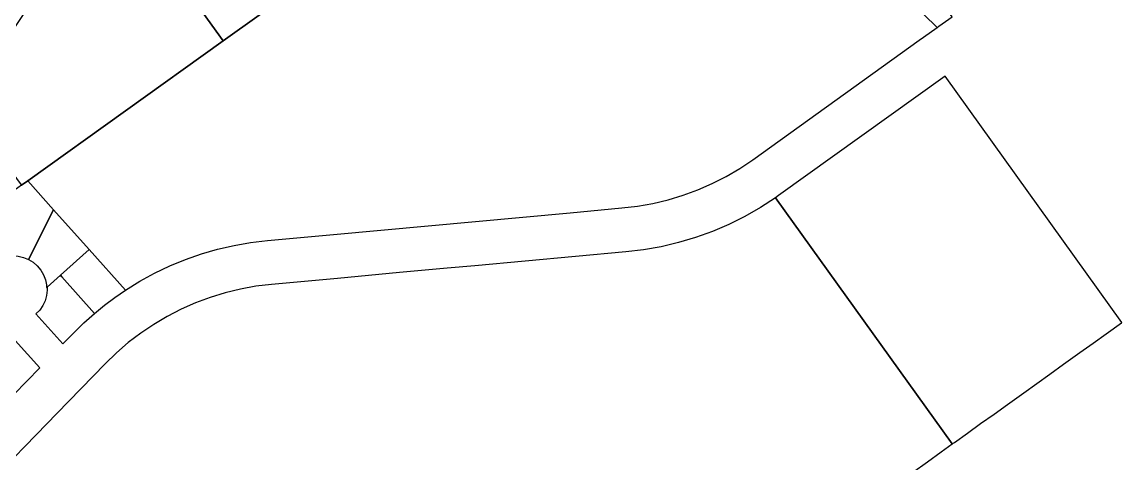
# Model space of a CAD drawing. Header units: metres. Extents: x 1641456 to 1644813, y 5693985 to 5698324.
# Drawn here: x 1644163 to 1644770, y 5694708 to 5694951 of the extents above; entities that cross this region are included whole.
import ezdxf

# ---------------------------------------------------------------- set-up
doc = ezdxf.new("R2010")
doc.units = ezdxf.units.M

msp = doc.modelspace()

# ---------------------------------------------------------------- linework, layer by layer
for points in [[(1644455.22, 5695133.15), (1644405.56, 5695202.05), (1644393.24, 5695193.16), (1644365.65, 5695231.46), (1644345.89, 5695232.12), (1644340.94, 5695224.88), (1644336.72, 5695218.48), (1644335.29, 5695216.31), (1644257.37, 5695098.13), (1644255.3, 5695094.99), (1644212.66, 5695030.23), (1644211.22, 5695028.05), (1644274.02, 5694940.9), (1644334.87, 5694984.57), (1644447.17, 5695065.16), (1644484.77, 5695092.14), (1644469.99, 5695112.65), (1644455.22, 5695133.15)], [(1644274.02, 5694940.9), (1644211.22, 5695028.05), (1644170.18, 5694965.71), (1644159.13, 5694948.93), (1644142.39, 5694923.5), (1644130.6, 5694905.6), (1644160.86, 5694863.6), (1644162.64, 5694861.14), (1644166.13, 5694863.63), (1644274.02, 5694940.9)], [(1644676.46, 5694954.3), (1644660.13, 5694977.07), (1644658.71, 5694979.05), (1644646.17, 5694970.03), (1644668.18, 5694948.35), (1644669.18, 5694949.07), (1644676.46, 5694954.3)], [(1644770.21, 5694785.41), (1644672.52, 5694921.48), (1644580.58, 5694855.46), (1644578.86, 5694854.26), (1644676.53, 5694718.23), (1644677.76, 5694719.11), (1644684.97, 5694724.28), (1644692.19, 5694729.46), (1644699.56, 5694734.75), (1644707.04, 5694740.11), (1644716.01, 5694746.55), (1644723.23, 5694751.72), (1644730.44, 5694756.89), (1644737.92, 5694762.26), (1644746.9, 5694768.7), (1644754.28, 5694773.99), (1644761.49, 5694779.16), (1644769.96, 5694785.24), (1644770.21, 5694785.41)], [(1644180.45, 5694847.61), (1644166.13, 5694863.63), (1644162.64, 5694861.14), (1644146.4, 5694849.49), (1644142.9, 5694846.98), (1644152.16, 5694821.12), (1644155.03, 5694821.89), (1644157.98, 5694822.18), (1644160.94, 5694821.99), (1644163.83, 5694821.33), (1644166.57, 5694820.2), (1644180.45, 5694847.61)], [(1644200.04, 5694825.69), (1644180.45, 5694847.61), (1644166.57, 5694820.2), (1644169.13, 5694818.62), (1644171.4, 5694816.65), (1644173.31, 5694814.32), (1644174.82, 5694811.72), (1644175.88, 5694808.9), (1644176.43, 5694806.12), (1644176.56, 5694804.6), (1644176.85, 5694804.86), (1644184.22, 5694811.48), (1644200.04, 5694825.69)], [(1644220.1, 5694803.25), (1644200.04, 5694825.69), (1644184.22, 5694811.48), (1644185.03, 5694810.57), (1644203, 5694790.4), (1644208.52, 5694794.92), (1644214.23, 5694799.2), (1644220.1, 5694803.25)], [(1644203, 5694790.4), (1644185.03, 5694810.57), (1644184.22, 5694811.48), (1644176.85, 5694804.86), (1644176.85, 5694803.23), (1644176.52, 5694800.26), (1644175.7, 5694797.4), (1644174.44, 5694794.7), (1644172.75, 5694792.24), (1644170.69, 5694790.09), (1644185.56, 5694773.49), (1644191.39, 5694779.49), (1644197.07, 5694785.08), (1644203, 5694790.4)], [(1644158.45, 5694745.58), (1644172.8, 5694760.36), (1644152.48, 5694783.03), (1644137.18, 5694769.31), (1644158.45, 5694745.58)]]:
    msp.add_lwpolyline(points, close=True)
for points in [[(1644334.87, 5694984.57), (1644274.02, 5694940.9), (1644166.13, 5694863.63), (1644180.45, 5694847.61), (1644200.04, 5694825.69), (1644220.1, 5694803.25), (1644228.02, 5694808.15), (1644236.19, 5694812.62), (1644244.59, 5694816.63), (1644253.2, 5694820.18), (1644261.99, 5694823.25), (1644270.94, 5694825.84), (1644280.01, 5694827.94), (1644289.19, 5694829.54), (1644298.43, 5694830.64), (1644334.92, 5694834), (1644465.51, 5694846.02), (1644494.11, 5694848.66), (1644502.72, 5694849.66), (1644511.25, 5694851.17), (1644519.68, 5694853.19), (1644527.97, 5694855.7), (1644536.1, 5694858.69), (1644544.04, 5694862.16), (1644551.76, 5694866.1), (1644559.24, 5694870.48), (1644566.44, 5694875.3), (1644658.31, 5694941.26), (1644660.68, 5694942.96), (1644668.18, 5694948.35), (1644646.17, 5694970.03)], [(1644654.6, 5694702.5), (1644662.9, 5694708.45), (1644670.38, 5694713.82), (1644676.53, 5694718.23), (1644676.53, 5694718.23), (1644578.86, 5694854.26), (1644570.59, 5694848.86), (1644562.02, 5694843.95), (1644553.19, 5694839.55), (1644544.11, 5694835.66), (1644534.83, 5694832.31), (1644525.36, 5694829.49), (1644515.75, 5694827.23), (1644506.03, 5694825.53), (1644496.22, 5694824.39), (1644440.75, 5694819.28), (1644412.88, 5694816.72), (1644397.73, 5694815.32), (1644371.36, 5694812.9), (1644337.09, 5694809.74), (1644300.65, 5694806.39), (1644292.06, 5694805.35), (1644283.54, 5694803.8), (1644275.13, 5694801.75), (1644266.86, 5694799.21), (1644258.75, 5694796.18), (1644250.83, 5694792.69), (1644243.13, 5694788.72), (1644235.69, 5694784.32), (1644228.51, 5694779.47), (1644221.64, 5694774.22), (1644215.08, 5694768.56), (1644208.87, 5694762.53), (1644182.2, 5694735.08), (1644176.72, 5694729.43), (1644146.57, 5694698.39)]]:
    msp.add_lwpolyline(points)

doc.saveas('drawing.dxf')
